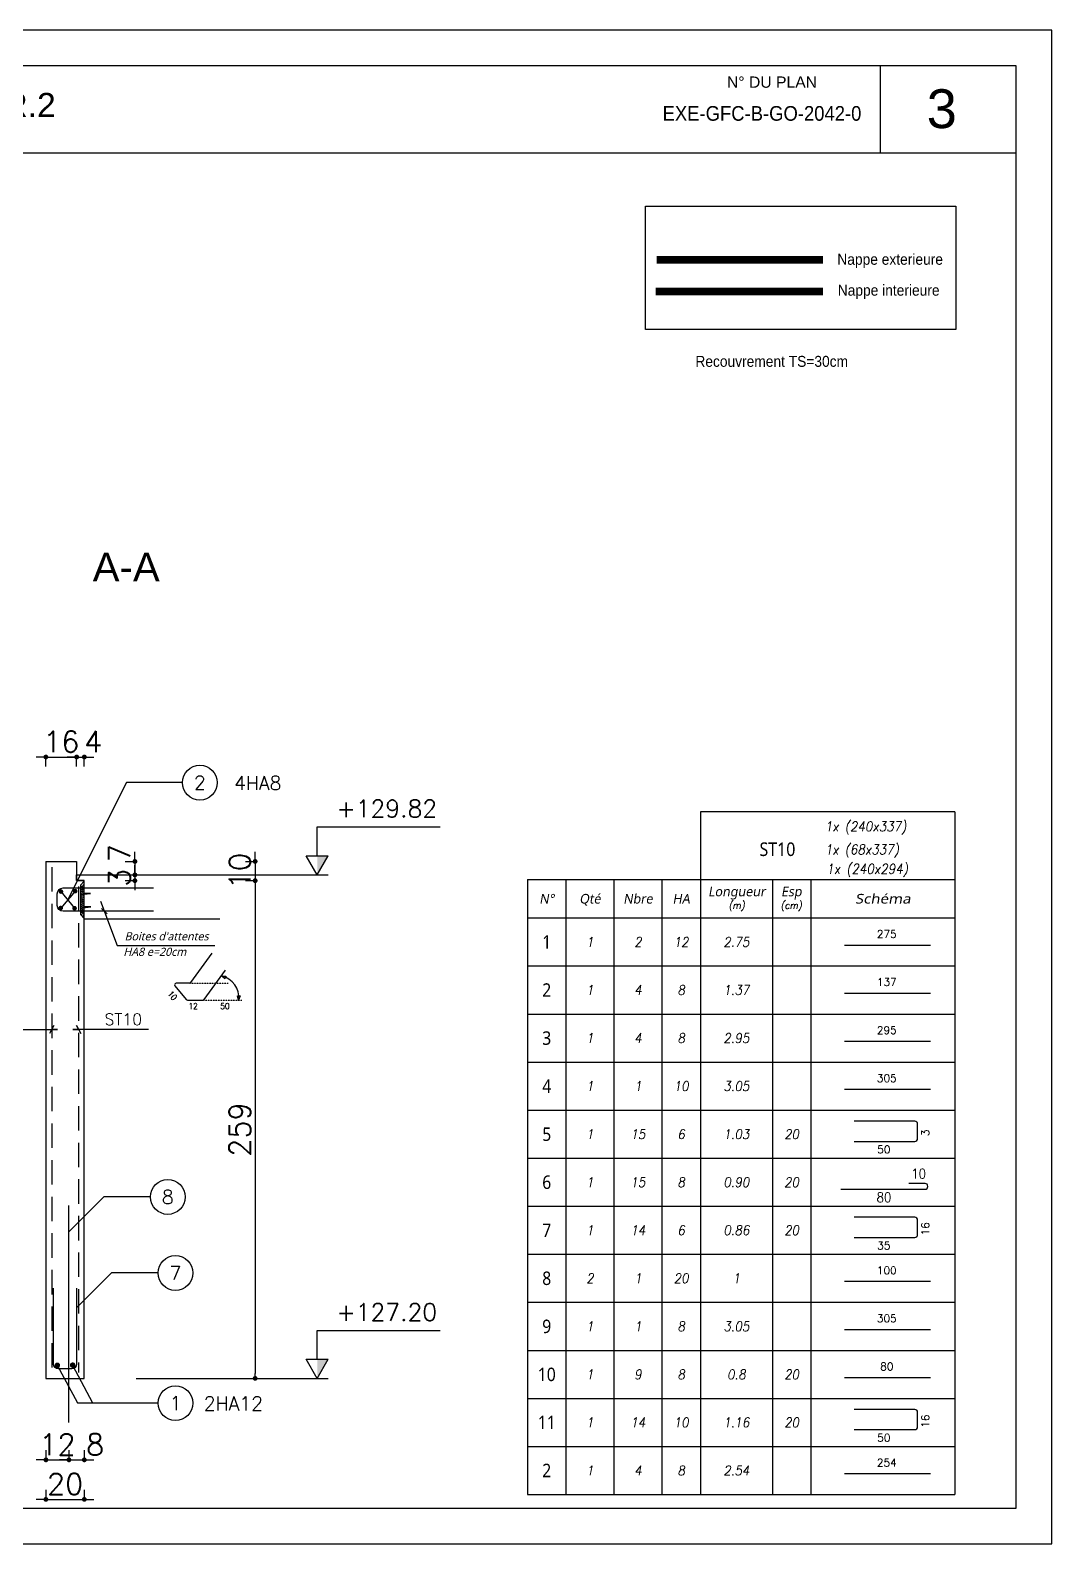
# Model space of a CAD drawing. Header units: millimetres. Extents: x -21776 to 63757, y -7870 to 8483.
# Drawn here: x 55740 to 56272, y -5309 to -4522 of the extents above; entities that cross this region are included whole.
import ezdxf
from ezdxf.enums import TextEntityAlignment as Align

# ---------------------------------------------------------------- set-up
doc = ezdxf.new("R2010")
doc.units = ezdxf.units.MM
doc.header["$PDMODE"] = 34
for name, pattern in [('CACHE', [9.525, 6.35, -3.175]), ('CACHEX2', [19.05, 12.7, -6.35]), ('HIDDEN2', [0.1875, 0.125, -0.0625])]:
    doc.linetypes.add(name, pattern=pattern)
for name, color, linetype in [('COTATION', 1, 'Continuous'), ('GO-CARTOUCHE', 7, 'Continuous'), ('GO-COTATION', 1, 'Continuous'), ('GO-FER-HA', 140, 'Continuous'), ('GO-TEXTE', 9, 'Continuous'), ('GO-TEXTE-ACIER', 3, 'Continuous'), ('GO-TEXTE-FER', 3, 'Continuous'), ('K_ENT_M_Building_PR.35', 7, 'Continuous'), ('préfa v', 2, 'Continuous'), ('STR_ACIER_BAS', 6, 'Continuous'), ('STR_TS', 22, 'Continuous'), ('STR_TXT', 102, 'Continuous'), ('STR_VOI-POT', 6, 'Continuous'), ('TEXTE-ACIER', 3, 'Continuous')]:
    doc.layers.add(name, color=color, linetype=linetype)
doc.styles.add('FIN', font='romans.shx')
doc.styles.add('GrDimensions', font='simplex.shx')
doc.styles.add('Lucida', font='')
doc.styles.get("Standard").update_dxf_attribs({"font": 'romans.shx'})
doc.styles.add('Tableau', font='romans.shx', dxfattribs={"width": 0.9, "oblique": 10})
doc.styles.add('Tableau2', font='trebuc.TTF', dxfattribs={"width": 0.9, "oblique": 10})
doc.styles.add('TEXTE', font='romans.shx')
doc.styles.add('TEXTEBA', font='ARIAL.TTF')
doc.styles.get('Lucida').set_extended_font_data('Lucida Sans', italic=True)
doc.dimstyles.new('COUPE-20', dxfattribs={"dimscale": 0.5, "dimtxt": 22, "dimasz": 5, "dimexe": 0.05, "dimexo": 0, "dimgap": 5, "dimtad": 1, "dimdsep": 46, "dimtxsty": 'Standard', "dimblk1": 'DOT', "dimblk2": 'DOT', "dimsah": 1, "dimcen": 0, "dimdle": 150, "dimclrd": 1, "dimclre": 1, "dimclrt": 7, "dimadec": 0, "dimazin": 0, "dimtfac": 1, "dimtix": 1, "dimtmove": 2, "dimatfit": 3, "dimldrblk": 'DOT', "dimfxl": 0, "dimtvp": 1, "dimtolj": 1, "dimtzin": 0, "dimarcsym": 0})

# ---------------------------------------------------------------- blocks, each defined once
blk = doc.blocks.new('_DOT')
at = {"color": 0, "linetype": 'ByBlock'}
blk.add_line((-0.5, 0), (-1, 0), dxfattribs=at)
at = {"color": 0, "linetype": 'ByBlock', "const_width": 0.5}
blk.add_lwpolyline([(-0.25, 0, 1), (0.25, 0, 1)], format="xyb", close=True, dxfattribs=at)
blk = doc.blocks.new('*D2204')
at = {"layer": 'DEFPOINTS', "color": 0}
for p in [(55748.56, -5223.03), (55768.56, -5223.03), (55768.56, -5285.97)]:
    blk.add_point(p, dxfattribs=at)
at = {"layer": 'STR_VOI-POT', "color": 1, "lineweight": -2}
for p, q in [((55748.56, -5280.97), (55748.56, -5286)), ((55768.56, -5280.97), (55768.56, -5286)), ((55746.06, -5285.97), (55743.56, -5285.97)), ((55748.56, -5285.97), (55768.56, -5285.97)), ((55771.06, -5285.97), (55773.56, -5285.97))]:
    blk.add_line(p, q, dxfattribs=at)
at = {"layer": 'STR_VOI-POT', "color": 1, "lineweight": -2, "xscale": 2.5, "yscale": 2.5, "zscale": 2.5}
blk.add_blockref('_DOT', (55748.56, -5285.97), dxfattribs=at)
at = {"layer": 'STR_VOI-POT', "color": 1, "lineweight": -2, "xscale": 2.5, "yscale": 2.5, "zscale": 2.5, "rotation": 180}
blk.add_blockref('_DOT', (55768.56, -5285.97), dxfattribs=at)
at = {"layer": 'STR_VOI-POT', "color": 7, "insert": (55758.56, -5277.97), "char_height": 11, "attachment_point": 5}
blk.add_mtext('\\A1;20', dxfattribs=at)
blk = doc.blocks.new('*D2205')
at = {"layer": 'DEFPOINTS', "color": 0}
for p in [(55764.56, -4899.69), (55748.56, -4954.03), (55764.56, -4954.03)]:
    blk.add_point(p, dxfattribs=at)
at = {"layer": 'STR_VOI-POT', "color": 1, "lineweight": -2}
for p, q in [((55746.06, -4899.69), (55743.56, -4899.69)), ((55748.56, -4904.69), (55748.56, -4899.66)), ((55748.56, -4899.69), (55764.56, -4899.69)), ((55764.56, -4904.69), (55764.56, -4899.66)), ((55767.06, -4899.69), (55769.56, -4899.69))]:
    blk.add_line(p, q, dxfattribs=at)
at = {"layer": 'STR_VOI-POT', "color": 1, "lineweight": -2, "xscale": 2.5, "yscale": 2.5, "zscale": 2.5}
blk.add_blockref('_DOT', (55748.56, -4899.69), dxfattribs=at)
at = {"layer": 'STR_VOI-POT', "color": 1, "lineweight": -2, "xscale": 2.5, "yscale": 2.5, "zscale": 2.5, "rotation": 180}
blk.add_blockref('_DOT', (55764.56, -4899.69), dxfattribs=at)
at = {"layer": 'STR_VOI-POT', "color": 7, "insert": (55756.56, -4891.69), "char_height": 11, "attachment_point": 5}
blk.add_mtext('\\A1;16', dxfattribs=at)
blk = doc.blocks.new('*D2206')
at = {"layer": 'DEFPOINTS', "color": 0}
for p in [(55764.56, -4954.03), (55768.56, -4964.03), (55857.5, -4964.03)]:
    blk.add_point(p, dxfattribs=at)
at = {"layer": 'STR_VOI-POT', "color": 1, "lineweight": -2}
for p, q in [((55857.5, -4951.53), (55857.5, -4949.03)), ((55852.5, -4954.03), (55857.52, -4954.03)), ((55857.5, -4954.03), (55857.5, -4964.03)), ((55852.5, -4964.03), (55857.52, -4964.03)), ((55857.5, -4966.53), (55857.5, -4969.03))]:
    blk.add_line(p, q, dxfattribs=at)
at = {"layer": 'STR_VOI-POT', "color": 1, "lineweight": -2, "xscale": 2.5, "yscale": 2.5, "zscale": 2.5}
for p, rotation in [((55857.5, -4954.03), 270), ((55857.5, -4964.03), 90)]:
    blk.add_blockref('_DOT', p, dxfattribs=dict(at, rotation=rotation))
at = {"layer": 'STR_VOI-POT', "color": 7, "insert": (55849.5, -4959.03), "char_height": 11, "attachment_point": 5, "rotation": 90}
blk.add_mtext('\\A1;10', dxfattribs=at)
blk = doc.blocks.new('*D2207')
at = {"layer": 'DEFPOINTS', "color": 0}
for p in [(55768.56, -4899.69), (55764.56, -4954.03), (55768.56, -4964.03)]:
    blk.add_point(p, dxfattribs=at)
at = {"layer": 'STR_VOI-POT', "color": 1, "lineweight": -2}
for p, q in [((55762.06, -4899.69), (55759.56, -4899.69)), ((55764.56, -4904.69), (55764.56, -4899.66)), ((55764.56, -4899.69), (55768.56, -4899.69)), ((55768.56, -4904.69), (55768.56, -4899.66)), ((55771.06, -4899.69), (55773.56, -4899.69))]:
    blk.add_line(p, q, dxfattribs=at)
at = {"layer": 'STR_VOI-POT', "color": 1, "lineweight": -2, "xscale": 2.5, "yscale": 2.5, "zscale": 2.5}
blk.add_blockref('_DOT', (55764.56, -4899.69), dxfattribs=at)
at = {"layer": 'STR_VOI-POT', "color": 1, "lineweight": -2, "xscale": 2.5, "yscale": 2.5, "zscale": 2.5, "rotation": 180}
blk.add_blockref('_DOT', (55768.56, -4899.69), dxfattribs=at)
at = {"layer": 'STR_VOI-POT', "color": 7, "insert": (55773.21, -4891.69), "char_height": 11, "attachment_point": 5}
blk.add_mtext('\\A1;4', dxfattribs=at)
blk = doc.blocks.new('*D2208')
at = {"layer": 'DEFPOINTS', "color": 0}
for p in [(55748.56, -5223.03), (55760.56, -5246.03), (55760.56, -5265.41)]:
    blk.add_point(p, dxfattribs=at)
at = {"layer": 'STR_VOI-POT', "color": 1, "lineweight": -2}
for p, q in [((55748.56, -5260.41), (55748.56, -5265.43)), ((55760.56, -5260.41), (55760.56, -5265.43)), ((55746.06, -5265.41), (55743.56, -5265.41)), ((55748.56, -5265.41), (55760.56, -5265.41)), ((55763.06, -5265.41), (55765.56, -5265.41))]:
    blk.add_line(p, q, dxfattribs=at)
at = {"layer": 'STR_VOI-POT', "color": 1, "lineweight": -2, "xscale": 2.5, "yscale": 2.5, "zscale": 2.5}
blk.add_blockref('_DOT', (55748.56, -5265.41), dxfattribs=at)
at = {"layer": 'STR_VOI-POT', "color": 1, "lineweight": -2, "xscale": 2.5, "yscale": 2.5, "zscale": 2.5, "rotation": 180}
blk.add_blockref('_DOT', (55760.56, -5265.41), dxfattribs=at)
at = {"layer": 'STR_VOI-POT', "color": 7, "insert": (55754.56, -5257.41), "char_height": 11, "attachment_point": 5}
blk.add_mtext('\\A1;12', dxfattribs=at)
blk = doc.blocks.new('*D2209')
at = {"layer": 'DEFPOINTS', "color": 0}
for p in [(55768.56, -5223.03), (55760.56, -5246.03), (55768.56, -5265.41)]:
    blk.add_point(p, dxfattribs=at)
at = {"layer": 'STR_VOI-POT', "color": 1, "lineweight": -2}
for p, q in [((55760.56, -5260.41), (55760.56, -5265.43)), ((55768.56, -5260.41), (55768.56, -5265.43)), ((55758.06, -5265.41), (55755.56, -5265.41)), ((55760.56, -5265.41), (55768.56, -5265.41)), ((55771.06, -5265.41), (55773.56, -5265.41))]:
    blk.add_line(p, q, dxfattribs=at)
at = {"layer": 'STR_VOI-POT', "color": 1, "lineweight": -2, "xscale": 2.5, "yscale": 2.5, "zscale": 2.5}
blk.add_blockref('_DOT', (55760.56, -5265.41), dxfattribs=at)
at = {"layer": 'STR_VOI-POT', "color": 1, "lineweight": -2, "xscale": 2.5, "yscale": 2.5, "zscale": 2.5, "rotation": 180}
blk.add_blockref('_DOT', (55768.56, -5265.41), dxfattribs=at)
at = {"layer": 'STR_VOI-POT', "color": 7, "insert": (55774.17, -5257.41), "char_height": 11, "attachment_point": 5}
blk.add_mtext('\\A1;8', dxfattribs=at)
blk = doc.blocks.new('*D2213')
at = {"layer": 'DEFPOINTS', "color": 0}
for p in [(55768.56, -4964.03), (55768.56, -5223.03), (55857.5, -5223.03)]:
    blk.add_point(p, dxfattribs=at)
at = {"layer": 'STR_VOI-POT', "color": 1, "lineweight": -2}
for p, q in [((55852.5, -4964.03), (55857.52, -4964.03)), ((55857.5, -4966.53), (55857.5, -5220.53)), ((55852.5, -5223.03), (55857.52, -5223.03))]:
    blk.add_line(p, q, dxfattribs=at)
at = {"layer": 'STR_VOI-POT', "color": 1, "lineweight": -2, "xscale": 2.5, "yscale": 2.5, "zscale": 2.5}
for p, rotation in [((55857.5, -4964.03), 90), ((55857.5, -5223.03), 270)]:
    blk.add_blockref('_DOT', p, dxfattribs=dict(at, rotation=rotation))
at = {"layer": 'STR_VOI-POT', "color": 7, "insert": (55849.5, -5093.53), "char_height": 11, "attachment_point": 5, "rotation": 90}
blk.add_mtext('\\A1;259', dxfattribs=at)
blk = doc.blocks.new('staboxdetail')
at = {"layer": 'GO-TEXTE-FER'}
blk.add_lwpolyline([(-8.57, 15.58), (-19.76, 0.33, -0.238859), (-20.41, 0), (-27.16, 0, 0.630281), (-27.79, -1.3), (-21.96, -8.52, 0.226783), (-21.34, -8.82), (-13.3, -8.82, 0.238859), (-12.65, -8.49), (-1.46, 6.77)], format="xyb", dxfattribs=at)
at = {"layer": 'GO-TEXTE-FER', "color": 1, "flags": 128}
for points in [[(-3.64, 3.75), (-1.35, 3.64), (-1.75, 2.31), (-3.64, 3.75)], [(5.34, -8.85), (4.78, -6.62), (6.18, -6.63), (5.34, -8.85)]]:
    blk.add_lwpolyline(points, dxfattribs=at)
at = {"layer": 'GO-TEXTE-FER', "color": 1}
blk.add_arc((-6, -7.43), 11.43, 352.85098, 78.09196, dxfattribs=at)
at = {"layer": 'TEXTE-ACIER', "color": 1, "linetype": 'HIDDEN2', "ltscale": 0.025}
for p, q in [((-20, 0), (0, 0)), ((-12.89, -8.82), (7.11, -8.82))]:
    blk.add_line(p, q, dxfattribs=at)
at = {"layer": 'GO-TEXTE-FER', "color": 1, "style": 'TEXTE', "width": 0.9}
blk.add_text('10', height=3.15, rotation=309.81851, dxfattribs=at).set_placement((-31.88, -5.6))
for s, p in [('12', (-20.75, -13.49)), ('50', (-4.19, -13.49))]:
    blk.add_text(s, height=3.15, dxfattribs=at).set_placement(p)
blk = doc.blocks.new('Désignation')
at = {"layer": 'GO-TEXTE-FER'}
for p, q in [((0, 0.8), (8.9, 0.8)), ((0, 0.8), (0, 0)), ((0.8, 0.8), (0.8, 0)), ((1.8, 0.8), (1.8, 0)), ((2.8, 0.8), (2.8, 0)), ((3.6, 0.8), (3.6, 0)), ((5.1, 0.8), (5.1, 0)), ((5.9, 0.8), (5.9, 0)), ((8.9, 0.8), (8.9, 0)), ((0, 0), (8.9, 0))]:
    blk.add_line(p, q, dxfattribs=at)
at = {"layer": 'GO-TEXTE-FER', "style": 'Tableau2', "oblique": 10}
for s, p in [('Longueur', (4.356, 0.55)), ('Esp', (5.494, 0.55)), ('N°', (0.4, 0.4)), ('Qté', (1.3, 0.4)), ('Nbre', (2.3, 0.4)), ('HA', (3.2, 0.4))]:
    blk.add_text(s, height=0.2, dxfattribs=at).set_placement(p, align=Align.MIDDLE_CENTER)
at = {"layer": 'GO-TEXTE-FER', "color": 7, "style": 'Tableau', "oblique": 10, "width": 0.9}
for s, p in [('(m)', (4.356, 0.265)), ('(cm)', (5.494, 0.265))]:
    blk.add_text(s, height=0.15, dxfattribs=at).set_placement(p, align=Align.MIDDLE_CENTER)
at = {"layer": 'GO-TEXTE-FER', "style": 'Tableau2', "oblique": 10, "width": 1.2}
blk.add_text('Schéma', height=0.2, dxfattribs=at).set_placement((7.4, 0.4), align=Align.MIDDLE_CENTER)
blk = doc.blocks.new('Barre libre')
at = {"layer": 'GO-TEXTE-FER'}
for p, q in [((0, 0), (0, -1)), ((0, 0), (8.9, 0)), ((0.8, 0), (0.8, -1)), ((1.8, 0), (1.8, -1)), ((2.8, 0), (2.8, -1)), ((3.6, 0), (3.6, -1)), ((5.1, 0), (5.1, -1)), ((5.9, 0), (5.9, -1)), ((8.9, 0), (8.9, -1)), ((0, -1), (8.9, -1))]:
    blk.add_line(p, q, dxfattribs=at)
at = {"layer": 'GO-TEXTE-FER', "color": 1}
blk.add_line((6.603, -0.563), (8.394, -0.563), dxfattribs=at)
at = {"layer": 'GO-TEXTE-FER', "color": 1, "style": 'Tableau'}
blk.add_attdef('Longueur', text='', height=0.16, dxfattribs=at).set_placement((7.481, -0.336), align=Align.MIDDLE_CENTER)
at = {"layer": 'GO-TEXTE-FER', "style": 'Tableau2', "width": 0.9}
blk.add_attdef('NUMERO', text='', height=0.28, dxfattribs=at).set_placement((0.4, -0.5), align=Align.MIDDLE_CENTER)
at = {"layer": 'GO-TEXTE-FER', "style": 'Tableau', "oblique": 10, "width": 0.9}
for tag, p in [('QUANTITE', (1.3, -0.5)), ('NOMBRE', (2.3, -0.5)), ('NUANCE', (3.2, -0.5)), ('LONGUEUR', (4.35, -0.5)), ('ESPACEMENTS', (5.5, -0.5))]:
    blk.add_attdef(tag, text='', height=0.2, dxfattribs=at).set_placement(p, align=Align.MIDDLE_CENTER)
blk = doc.blocks.new('U')
at = {"layer": 'GO-TEXTE-FER'}
for p, q in [((0, 0), (0, -1)), ((0, 0), (8.9, 0)), ((0.8, 0), (0.8, -1)), ((1.8, 0), (1.8, -1)), ((2.8, 0), (2.8, -1)), ((3.6, 0), (3.6, -1)), ((5.1, 0), (5.1, -1)), ((5.9, 0), (5.9, -1)), ((8.9, 0), (8.9, -1)), ((0, -1), (8.9, -1))]:
    blk.add_line(p, q, dxfattribs=at)
at = {"layer": 'GO-TEXTE-FER', "color": 1}
blk.add_lwpolyline([(6.803, -0.65), (8.063, -0.65, 0.414214), (8.123, -0.59), (8.123, -0.29, 0.414214), (8.063, -0.23), (6.803, -0.23)], format="xyb", dxfattribs=at)
at = {"layer": 'GO-TEXTE-FER', "color": 1, "style": 'Tableau'}
blk.add_attdef('Largeur', text='', height=0.16, rotation=90, dxfattribs=at).set_placement((8.284, -0.472), align=Align.MIDDLE_CENTER)
at = {"layer": 'GO-TEXTE-FER', "style": 'Tableau2', "width": 0.9}
blk.add_attdef('NUMERO', text='', height=0.28, dxfattribs=at).set_placement((0.4, -0.5), align=Align.MIDDLE_CENTER)
at = {"layer": 'GO-TEXTE-FER', "style": 'Tableau', "oblique": 10, "width": 0.9}
for tag, p in [('QUANTITE', (1.3, -0.5)), ('NOMBRE', (2.3, -0.5)), ('NUANCE', (3.2, -0.5)), ('LONGUEUR', (4.35, -0.5)), ('ESPACEMENTS', (5.5, -0.5))]:
    blk.add_attdef(tag, text='', height=0.2, dxfattribs=at).set_placement(p, align=Align.MIDDLE_CENTER)
at = {"layer": 'GO-TEXTE-FER', "color": 1, "style": 'Tableau'}
blk.add_attdef('Longueur', text='', height=0.16, dxfattribs=at).set_placement((7.422, -0.819), align=Align.MIDDLE_CENTER)
blk = doc.blocks.new('Spécial')
at = {"layer": 'GO-TEXTE-FER'}
for p, q in [((0, 0), (0, -1)), ((0, 0), (8.9, 0)), ((0.8, 0), (0.8, -1)), ((1.8, 0), (1.8, -1)), ((2.8, 0), (2.8, -1)), ((3.6, 0), (3.6, -1)), ((5.1, 0), (5.1, -1)), ((5.9, 0), (5.9, -1)), ((8.9, 0), (8.9, -1)), ((0, -1), (8.9, -1))]:
    blk.add_line(p, q, dxfattribs=at)
at = {"layer": 'GO-TEXTE-FER', "style": 'Tableau2', "width": 0.9}
blk.add_attdef('NUMERO', text='', height=0.28, dxfattribs=at).set_placement((0.4, -0.5), align=Align.MIDDLE_CENTER)
at = {"layer": 'GO-TEXTE-FER', "style": 'Tableau', "oblique": 10, "width": 0.9}
for tag, p in [('QUANTITE', (1.3, -0.5)), ('NOMBRE', (2.3, -0.5)), ('NUANCE', (3.2, -0.5)), ('LONGUEUR', (4.35, -0.5)), ('ESPACEMENTS', (5.5, -0.5))]:
    blk.add_attdef(tag, text='', height=0.2, dxfattribs=at).set_placement(p, align=Align.MIDDLE_CENTER)
blk = doc.blocks.new('World Level Arrow 5')
at = {"color": 7, "linetype": 'Continuous', "lineweight": -3}
for p, q in [((-1, -0.567), (-1, 0.567)), ((0, 0), (-1, 0.567)), ((0, 0), (-1, -0.567)), ((0, -9.433), (0, 0.567))]:
    blk.add_line(p, q, dxfattribs=at)
blk.add_solid([(-1, 0.567), (0, 0), (-0.997, 0)], dxfattribs=at)
blk = doc.blocks.new('*D2218')
at = {"layer": 'DEFPOINTS', "color": 0}
for p in [(55764.56, -4954.03), (55764.56, -4961.03), (55794.89, -4961.03)]:
    blk.add_point(p, dxfattribs=at)
at = {"layer": 'préfa v', "color": 1, "lineweight": -2}
for p, q in [((55794.89, -4951.53), (55794.89, -4949.03)), ((55789.89, -4954.03), (55794.92, -4954.03)), ((55789.89, -4961.03), (55794.92, -4961.03)), ((55794.89, -4954.03), (55794.89, -4961.03)), ((55794.89, -4963.53), (55794.89, -4966.03))]:
    blk.add_line(p, q, dxfattribs=at)
at = {"layer": 'préfa v', "color": 1, "lineweight": -2, "xscale": 2.5, "yscale": 2.5, "zscale": 2.5}
for p, rotation in [((55794.89, -4954.03), 270), ((55794.89, -4961.03), 90)]:
    blk.add_blockref('_DOT', p, dxfattribs=dict(at, rotation=rotation))
at = {"layer": 'préfa v', "color": 7, "insert": (55786.89, -4949.65), "char_height": 11, "attachment_point": 5, "rotation": 90}
blk.add_mtext('\\A1;7', dxfattribs=at)
blk = doc.blocks.new('*D2219')
at = {"layer": 'DEFPOINTS', "color": 0}
for p in [(55764.56, -4961.03), (55768.56, -4964.03), (55794.89, -4964.03)]:
    blk.add_point(p, dxfattribs=at)
at = {"layer": 'préfa v', "color": 1, "lineweight": -2}
for p, q in [((55789.89, -4961.03), (55794.92, -4961.03)), ((55794.89, -4958.53), (55794.89, -4956.03)), ((55794.89, -4961.03), (55794.89, -4964.03)), ((55789.89, -4964.03), (55794.92, -4964.03)), ((55794.89, -4966.53), (55794.89, -4969.03))]:
    blk.add_line(p, q, dxfattribs=at)
at = {"layer": 'préfa v', "color": 1, "lineweight": -2, "xscale": 2.5, "yscale": 2.5, "zscale": 2.5}
for p, rotation in [((55794.89, -4961.03), 270), ((55794.89, -4964.03), 90)]:
    blk.add_blockref('_DOT', p, dxfattribs=dict(at, rotation=rotation))
at = {"layer": 'préfa v', "color": 7, "insert": (55786.89, -4962.53), "char_height": 11, "attachment_point": 5, "rotation": 90}
blk.add_mtext('\\A1;3', dxfattribs=at)

msp = doc.modelspace()

# ---------------------------------------------------------------- hatches: boundary and pattern name
at = {"layer": 'GO-FER-HA'}
h = msp.add_hatch(dxfattribs=at)
h.set_pattern_fill('ANSI31', color=9, scale=6.075, angle=-450, style=0)
h.set_pattern_definition([(135, (451663.29996, -59966.6856), (-0.536959212, -0.536959212), [])])
h.paths.add_polyline_path([(55768.56202, -4965.47486), (55766.53702, -4967.49986), (55766.53702, -4969.12571), (55768.56202, -4969.12571)])
h.paths.add_polyline_path([(55768.56202, -4969.12571), (55766.53702, -4969.12571), (55766.53702, -4972.27861), (55768.56202, -4972.07845)])
h.paths.add_polyline_path([(55768.56202, -4972.61247), (55766.53702, -4972.29561), (55766.53702, -4982.05802), (55768.56202, -4981.84836)])
h.paths.add_polyline_path([(55766.9994, -4982.13724), (55768.56202, -4983.69986), (55768.56202, -4982.27649)])

# ---------------------------------------------------------------- linework, layer by layer
msp.add_lwpolyline([(56060.81193, -4613.01413), (56222.35567, -4613.01413), (56222.35567, -4677.29951), (56060.81193, -4677.29951)], close=True)
at = {"layer": 'COTATION'}
for p, q in [((55763.81731, -4969.47388), (55756.26113, -4978.26547)), ((55756.40216, -4969.69931), (55763.47899, -4978.37819))]:
    msp.add_line(p, q, dxfattribs=at)
for points in [[(55819.64979, -4913.03246), (55790.54095, -4913.03246), (55760.03922, -4973.86967)], [(55715.63244, -5041.48575), (55754.56202, -5041.48575), (55751.56202, -5041.48575), (55752.68334, -5039.36442), (55750.4407, -5043.60707)], [(55801.99161, -5041.48575), (55762.56202, -5041.48575), (55765.56202, -5041.48575), (55764.4407, -5039.36442), (55766.68334, -5043.60707)], [(55754.50347, -5216.18638), (55764.94757, -5235.73836), (55798.96466, -5235.73836)], [(55762.45319, -5216.18638), (55772.89728, -5235.73836), (55806.91437, -5235.73836)]]:
    msp.add_lwpolyline(points, dxfattribs=at)
at = {"layer": 'GO-CARTOUCHE', "color": 3}
for p, q in [((56089.36668, -4928.28046), (56089.36668, -4963.43101)), ((56221.81486, -4928.28046), (56221.81486, -4963.43101))]:
    msp.add_line(p, q, dxfattribs=at)
at = {"layer": 'GO-CARTOUCHE', "color": 2, "ltscale": 3}
msp.add_line((55777.45478, -4978.58489), (55780.48991, -4981.32701), dxfattribs=at)
at = {"layer": 'GO-CARTOUCHE', "linetype": 'Continuous'}
for points in [[(56272.23894, -5309.04286), (56272.23894, -4521.54286), (55158.60259, -4521.54286), (55158.60259, -5309.04286)], [(56253.68019, -5290.48411), (56253.68019, -4540.10161), (55177.16134, -4540.10161), (55177.16134, -5290.48411)]]:
    msp.add_lwpolyline(points, close=True, dxfattribs=at)
at = {"layer": 'GO-CARTOUCHE', "color": 3}
msp.add_lwpolyline([(56221.81486, -4928.28046), (56089.36668, -4928.28046)], dxfattribs=at)
at = {"layer": 'GO-CARTOUCHE', "color": 2, "ltscale": 3}
msp.add_lwpolyline([(55777.00705, -4974.74941), (55785.6794, -4997.7245), (55836.50386, -4997.7245)], dxfattribs=at)
at = {"layer": 'GO-COTATION'}
msp.add_lwpolyline([(56162.44049, -5124.58524), (56206.25157, -5124.58524, 0.414213562), (56207.75157, -5123.08524), (56207.75157, -5123.08524, 0.414213562), (56206.25157, -5121.58524), (56197.75157, -5121.58524)], format="xyb", dxfattribs=at)
for points in [[(55802.95745, -5128.60272), (55778.76123, -5128.60272), (55760.56202, -5146.80192)], [(55806.95745, -5168.16334), (55782.76123, -5168.16334), (55764.56202, -5186.36254)]]:
    msp.add_lwpolyline(points, dxfattribs=at)
at = {"layer": 'GO-FER-HA', "color": 1}
msp.add_line((55768.56202, -4978.51208), (55768.56202, -4967.84307), dxfattribs=at)
msp.add_lwpolyline([(55804.57003, -4979.95595), (55769.13253, -4979.95595), (55757.49457, -4979.95595, -0.414213562), (55754.45707, -4976.91845), (55754.45707, -4970.84345, -0.414213562), (55757.49457, -4967.80595), (55804.57003, -4967.80595)], format="xyb", dxfattribs=at)
at = {"layer": 'GO-FER-HA', "color": 6, "linetype": 'Continuous', "const_width": 1.2}
for points in [[(55756.40216, -4969.09931, 1), (55756.40216, -4970.29931, 1)], [(55763.81731, -4968.87388, 1), (55763.81731, -4970.07388, 1)], [(55756.26113, -4977.66547, 1), (55756.26113, -4978.86547, 1)], [(55763.47899, -4977.77819, 1), (55763.47899, -4978.97819, 1)]]:
    msp.add_lwpolyline(points, format="xyb", close=True, dxfattribs=at)
at = {"layer": 'GO-FER-HA', "color": 1}
msp.add_lwpolyline([(55766.53702, -4981.67486), (55768.56202, -4983.69986), (55768.56202, -4964.35462), (55766.53702, -4966.37962)], close=True, dxfattribs=at)
msp.add_lwpolyline([(55768.56202, -4978.45735), (55766.33967, -4978.25932), (55772.02957, -4977.67021), (55768.56202, -4977.67021), (55768.56202, -4971.49223), (55766.47047, -4971.16495), (55771.76797, -4970.6413), (55768.56202, -4970.6413)], dxfattribs=at)
at = {"layer": 'GO-TEXTE', "color": 7}
for points in [[(56182.93608, -4540.10161), (56182.93608, -4585.54823)], [(56253.68019, -4585.54823), (55177.16134, -4585.54823)]]:
    msp.add_lwpolyline(points, dxfattribs=at)
at = {"layer": 'GO-TEXTE-ACIER'}
for centre in [(55828.70656, -4913.03246), (55812.01421, -5128.60272), (55816.01421, -5168.16334), (55816.01421, -5235.88967)]:
    msp.add_circle(centre, 9.05676, dxfattribs=at)
at = {"layer": 'K_ENT_M_Building_PR.35', "color": 120, "linetype": 'Continuous', "lineweight": -3}
for p, q in [((55889.79741, -4951.02724), (55889.79741, -4936.02724)), ((55889.79741, -4936.02724), (55894.79741, -4936.02724)), ((55889.79741, -4951.02724), (55889.79741, -4936.02724)), ((55889.79741, -4936.02724), (55894.79741, -4936.02724)), ((55894.79741, -4936.02724), (55953.79741, -4936.02724)), ((55894.79741, -4936.02724), (55953.79741, -4936.02724)), ((55889.79741, -5213.02724), (55889.79741, -5198.02724)), ((55889.79741, -5198.02724), (55894.79741, -5198.02724)), ((55889.79741, -5213.02724), (55889.79741, -5198.02724)), ((55889.79741, -5198.02724), (55894.79741, -5198.02724)), ((55894.79741, -5198.02724), (55953.79741, -5198.02724)), ((55894.79741, -5198.02724), (55953.79741, -5198.02724))]:
    msp.add_line(p, q, dxfattribs=at)
at = {"layer": 'préfa v'}
for points in [[(55748.56202, -4954.02724), (55748.56202, -5223.02724), (55768.56202, -5223.02724), (55768.56202, -4964.02724)], [(55748.56202, -4954.02724), (55764.56202, -4954.02724), (55764.56202, -4964.02724), (55768.56202, -4964.02724)], [(55839.04683, -4984.02724), (55768.56202, -4984.02724), (55768.56202, -4964.02724), (55764.56202, -4964.02724), (55764.56202, -4961.02724), (55838.45171, -4961.02724)]]:
    msp.add_lwpolyline(points, dxfattribs=at)
at = {"layer": 'STR_TS', "linetype": 'CACHE', "ltscale": 2, "const_width": 4}
msp.add_lwpolyline([(56153.16573, -4641.00853), (56066.60785, -4641.00853)], dxfattribs=at)
at = {"layer": 'STR_TS', "const_width": 4}
msp.add_lwpolyline([(56153.16573, -4657.46349), (56066.04638, -4657.46349)], dxfattribs=at)
at = {"layer": 'STR_VOI-POT', "color": 1, "linetype": 'CACHEX2'}
for points in [[(55751.56202, -4957.02724), (55751.56202, -5220.02724)], [(55765.56202, -4967.02724), (55765.56202, -5220.02724)]]:
    msp.add_lwpolyline(points, dxfattribs=at)
at = {"layer": 'STR_VOI-POT'}
msp.add_lwpolyline([(55760.56202, -5246.02724), (55760.56202, -5133.02724)], dxfattribs=at)
msp.add_lwpolyline([(55764.56202, -5176.02724), (55764.56202, -5215.52724, -0.414213562), (55762.06202, -5218.02724), (55755.06202, -5218.02724, -0.414213562), (55752.56202, -5215.52724), (55752.56202, -5176.02724)], format="xyb", dxfattribs=at)
at = {"layer": 'STR_VOI-POT', "const_width": 1.44}
for points in [[(55755.22347, -5216.18638, -1), (55753.78347, -5216.18638, -1)], [(55763.21874, -5216.12618, -1), (55761.77874, -5216.12618, -1)]]:
    msp.add_lwpolyline(points, format="xyb", close=True, dxfattribs=at)

# ---------------------------------------------------------------- block references
at = {"layer": 'GO-FER-HA', "xscale": 25, "yscale": 25, "zscale": 25}
msp.add_blockref('Désignation', (55999.31486, -4983.43101), dxfattribs=at)
at = {"layer": 'GO-TEXTE-FER'}
for name, p, xscale, yscale, zscale, values in [('Barre libre', (55999.31486, -4983.43101), 25, 25, 25, {'NUMERO': '1', 'QUANTITE': '1', 'NOMBRE': '2', 'NUANCE': '12', 'Longueur': '275', 'LONGUEUR': '2.75'}), ('Barre libre', (55999.31486, -5008.43101), 25, 25, 25, {'NUMERO': '2', 'QUANTITE': '1', 'NOMBRE': '4', 'NUANCE': '8', 'Longueur': '137', 'LONGUEUR': '1.37'}), ('Barre libre', (55999.31486, -5033.43101), 25, 25, 25, {'NUMERO': '3', 'QUANTITE': '1', 'NOMBRE': '4', 'NUANCE': '8', 'Longueur': '295', 'LONGUEUR': '2.95'}), ('Barre libre', (55999.31486, -5058.43101), 25, 25, 25, {'NUMERO': '4', 'QUANTITE': '1', 'NOMBRE': '1', 'NUANCE': '10', 'Longueur': '305', 'LONGUEUR': '3.05'}), ('U', (55999.31486, -5083.43101), 25, 25, 25, {'NUMERO': '5', 'QUANTITE': '1', 'NOMBRE': '15', 'NUANCE': '6', 'Longueur': '50', 'Largeur': '3', 'LONGUEUR': '1.03', 'ESPACEMENTS': '20'}), ('Spécial', (55999.31486, -5108.43101), 24.99585865563859, 24.99585865563859, 24.9958586556, {'NUMERO': '6', 'QUANTITE': '1', 'NOMBRE': '15', 'NUANCE': '8', 'LONGUEUR': '0.90', 'ESPACEMENTS': '20'}), ('U', (55999.31486, -5133.42687), 25, 25, 25, {'NUMERO': '7', 'QUANTITE': '1', 'NOMBRE': '14', 'NUANCE': '6', 'Longueur': '35', 'Largeur': '16', 'LONGUEUR': '0.86', 'ESPACEMENTS': '20'}), ('Barre libre', (55999.31486, -5158.42687), 25, 25, 25, {'NUMERO': '8', 'QUANTITE': '2', 'NOMBRE': '1', 'NUANCE': '20', 'Longueur': '100', 'LONGUEUR': '1'}), ('Barre libre', (55999.31486, -5183.42687), 25, 25, 25, {'NUMERO': '9', 'QUANTITE': '1', 'NOMBRE': '1', 'NUANCE': '8', 'Longueur': '305', 'LONGUEUR': '3.05'}), ('Barre libre', (55999.31486, -5208.42687), 25, 25, 25, {'NUMERO': '10', 'QUANTITE': '1', 'NOMBRE': '9', 'NUANCE': '8', 'Longueur': '80', 'LONGUEUR': '0.8', 'ESPACEMENTS': '20'}), ('U', (55999.31486, -5233.42687), 25, 25, 25, {'NUMERO': '11', 'QUANTITE': '1', 'NOMBRE': '14', 'NUANCE': '10', 'Longueur': '50', 'Largeur': '16', 'LONGUEUR': '1.16', 'ESPACEMENTS': '20'}), ('Barre libre', (55999.31486, -5258.42687), 25, 25, 25, {'NUMERO': '2', 'QUANTITE': '1', 'NOMBRE': '4', 'NUANCE': '8', 'Longueur': '254', 'LONGUEUR': '2.54'})]:
    msp.add_blockref(name, p, dxfattribs=dict(at, xscale=xscale, yscale=yscale, zscale=zscale)).add_auto_attribs(values)
at = {"layer": 'K_ENT_M_Building_PR.35', "color": 120, "linetype": 'Continuous', "lineweight": -3, "xscale": 10, "yscale": 10, "zscale": 10, "rotation": 270}
for p in [(55889.79741, -4961.02724), (55889.79741, -4961.02724), (55889.79741, -5223.02724), (55889.79741, -5223.02724)]:
    msp.add_blockref('World Level Arrow 5', p, dxfattribs=at)
at = {"layer": 'STR_VOI-POT'}
msp.add_blockref('staboxdetail', (55843.53425, -5017.37131), dxfattribs=at)

# ---------------------------------------------------------------- texts
at = {"layer": 'GO-CARTOUCHE', "color": 2, "style": 'TEXTEBA'}
msp.add_text('3', height=20.19864, dxfattribs=at).set_placement((56207.15591, -4572.44975))
at = {"layer": 'GO-CARTOUCHE', "color": 2, "style": 'TEXTEBA', "width": 0.9}
for s, height, p in [('EXE-GFC-B-GO-2042-0', 7.6363636, (56121.37961, -4568.61641)), ('Nappe exterieure', 5.7024, (56188.1034, -4643.5624)), ('Nappe interieure', 5.7024, (56187.33498, -4659.65317)), ('Recouvrement TS=30cm', 5.7024, (56126.43947, -4696.66764))]:
    msp.add_text(s, height=height, dxfattribs=at).set_placement(p, align=Align.CENTER)
at = {"layer": 'GO-TEXTE', "style": 'TEXTEBA'}
msp.add_text('N° DU PLAN', height=5.856446, dxfattribs=at).set_placement((56126.60311, -4551.44419), align=Align.CENTER)
at = {"layer": 'GO-TEXTE', "color": 2, "style": 'TEXTEBA'}
msp.add_text('PR.2', height=12.497088, dxfattribs=at).set_placement((55714.85378, -4566.645))
at = {"layer": 'GO-TEXTE', "linetype": 'Continuous', "style": 'Lucida'}
for s, p in [("Boites d'attentes", (55789.51186, -4995.10315)), ('HA8 e=20cm', (55788.86575, -5003.18108))]:
    msp.add_text(s, height=4.256, rotation=359.99820245, dxfattribs=at).set_placement(p)
at = {"layer": 'GO-TEXTE-ACIER', "style": 'TEXTE'}
for s, p in [('2', (55828.70656, -4913.03246)), ('4HA8', (55858.83637, -4913.22155)), ('8', (55812.01421, -5128.60272)), ('7', (55816.01421, -5168.16334)), ('1', (55816.01421, -5235.88967)), ('2HA12', (55846.14403, -5236.07876))]:
    msp.add_text(s, height=7.2, dxfattribs=at).set_placement(p, align=Align.MIDDLE_CENTER)
at = {"layer": 'GO-TEXTE-FER', "style": 'Tableau', "oblique": 10, "width": 0.9}
for s, p in [('1x (240x337)', (56154.13405, -4938.34127)), ('1x (68x337)', (56154.13405, -4950.34127)), ('1x (240x294)', (56154.94101, -4960.39313))]:
    msp.add_text(s, height=5.0561798, dxfattribs=at).set_placement(p)
at = {"layer": 'GO-TEXTE-FER', "color": 1, "style": 'TEXTE', "width": 0.9}
for s, p in [('10', (56199.0953, -5118.99188)), ('80', (56181.01438, -5131.29535))]:
    msp.add_text(s, height=5, dxfattribs=at).set_placement(p)
at = {"layer": 'GO-TEXTE-FER', "style": 'Tableau2', "width": 0.9}
msp.add_attdef('ST10', text='1', height=7.07865, dxfattribs=at).set_placement((56129.42636, -4947.66827), align=Align.MIDDLE_CENTER)
at = {"layer": 'K_ENT_M_Building_PR.35', "color": 0, "linetype": 'Continuous', "lineweight": -3, "char_height": 9, "attachment_point": 7, "style": 'GrDimensions'}
for s, insert in [('\\A1;+129.82', (55899.79741, -4931.02724)), ('\\A1;+127.20', (55899.79741, -5193.02724))]:
    msp.add_mtext(s, dxfattribs=dict(at, insert=insert))
at = {"layer": 'STR_ACIER_BAS', "style": 'TEXTEBA'}
msp.add_text('A-A', height=15, dxfattribs=at).set_placement((55772.92307, -4808.34226))
at = {"layer": 'STR_TXT', "style": 'FIN'}
msp.add_text('ST10', height=6, dxfattribs=at).set_placement((55788.8721, -5039.21289), align=Align.CENTER)

# ---------------------------------------------------------------- dimensions: what is measured, and where the dimension line sits
at = {"layer": 'préfa v'}
dim = msp.add_linear_dim(base=(55794.89424, -4961.02724), p1=(55764.56202, -4954.02724), p2=(55764.56202, -4961.02724), angle=90, dimstyle='COUPE-20', dxfattribs=at)
dim.commit()
dim.dimension.update_dxf_attribs({"geometry": '*D2218', "text_midpoint": (55786.89424, -4949.65289), "dimtype": 160})
dim = msp.add_linear_dim(base=(55794.89424, -4964.02724), p1=(55764.56202, -4961.02724), p2=(55768.56202, -4964.02724), angle=90, dimstyle='COUPE-20', dxfattribs=at)
dim.commit()
dim.dimension.update_dxf_attribs({"geometry": '*D2219', "text_midpoint": (55786.89424, -4962.52724)})
at = {"layer": 'STR_VOI-POT'}
for base, p1, p2, picture, middle in [((55764.56202, -4899.6894), (55748.56202, -4954.02724), (55764.56202, -4954.02724), '*D2205', (55756.56202, -4891.6894)), ((55768.56202, -5285.97329), (55748.56202, -5223.02724), (55768.56202, -5223.02724), '*D2204', (55758.56202, -5277.97329)), ((55760.56202, -5265.40877), (55748.56202, -5223.02724), (55760.56202, -5246.02724), '*D2208', (55754.56202, -5257.40877))]:
    dim = msp.add_linear_dim(base=base, p1=p1, p2=p2, dimstyle='COUPE-20', dxfattribs=at)
    dim.commit()
    dim.dimension.update_dxf_attribs({"geometry": picture, "text_midpoint": middle})
for base, p1, p2, picture, middle in [((55768.56202, -4899.6894), (55764.56202, -4954.02724), (55768.56202, -4964.02724), '*D2207', (55773.2106, -4891.6894)), ((55768.56202, -5265.40877), (55760.56202, -5246.02724), (55768.56202, -5223.02724), '*D2209', (55774.17495, -5257.40877))]:
    dim = msp.add_linear_dim(base=base, p1=p1, p2=p2, dimstyle='COUPE-20', dxfattribs=at)
    dim.commit()
    dim.dimension.update_dxf_attribs({"geometry": picture, "text_midpoint": middle, "dimtype": 160})
for base, p1, p2, picture, middle in [((55857.49812, -4964.02724), (55764.56202, -4954.02724), (55768.56202, -4964.02724), '*D2206', (55849.49812, -4959.02724)), ((55857.49812, -5223.02724), (55768.56202, -4964.02724), (55768.56202, -5223.02724), '*D2213', (55849.49812, -5093.52724))]:
    dim = msp.add_linear_dim(base=base, p1=p1, p2=p2, angle=90, dimstyle='COUPE-20', dxfattribs=at)
    dim.commit()
    dim.dimension.update_dxf_attribs({"geometry": picture, "text_midpoint": middle})

doc.saveas('drawing.dxf')
